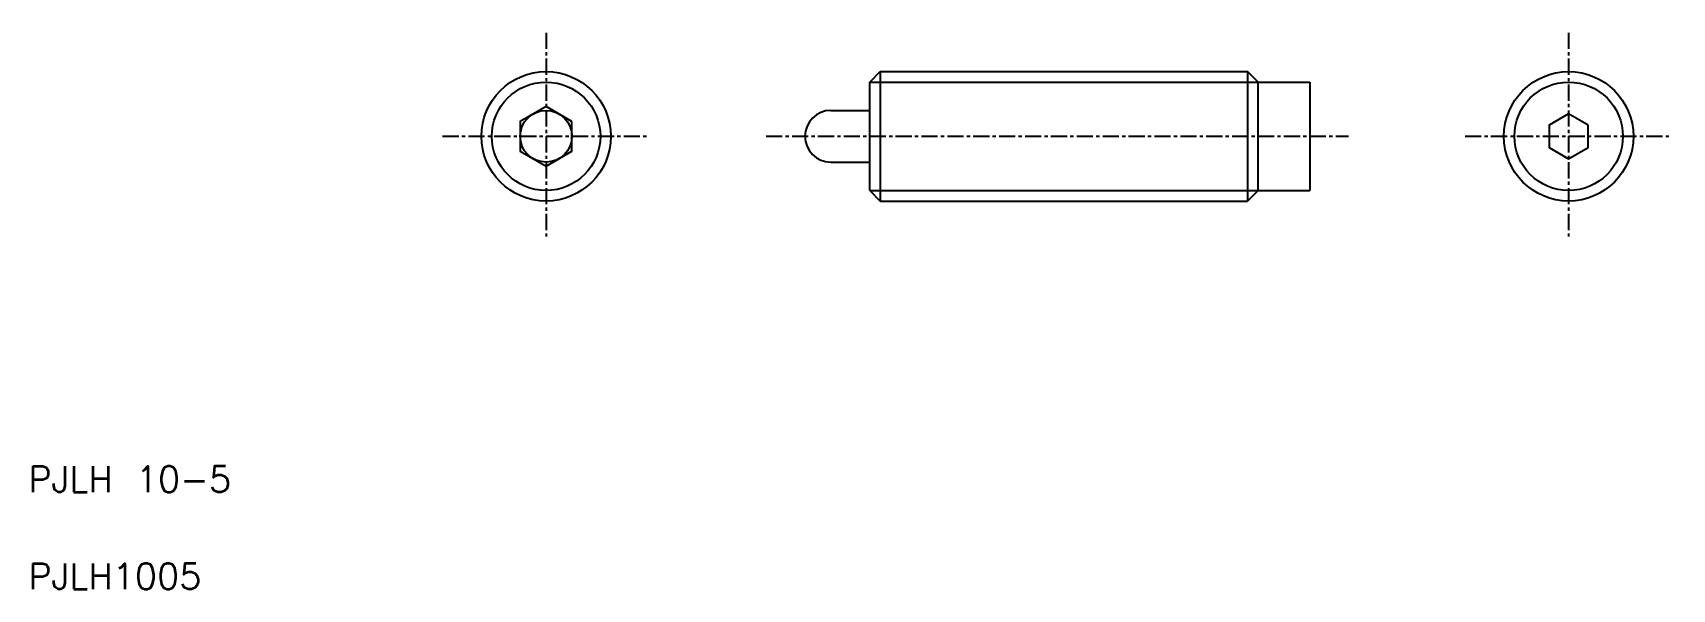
# Model space of a CAD drawing. Extents: x 5 to 132, y 5 to 48.
import ezdxf

# ---------------------------------------------------------------- set-up
doc = ezdxf.new("R2010")
doc.units = 0
doc.linetypes.add('CENTER', pattern=[2, 1.25, -0.25, 0.25, -0.25])
doc.layers.get('0').update_dxf_attribs({"linetype": 'CONTINUOUS'})
doc.layers.add('CENTER', color=1, linetype='CENTER')
doc.styles.get("Standard").update_dxf_attribs({"font": 'txt.shx', "bigfont": 'bigfont.shx'})

msp = doc.modelspace()

# ---------------------------------------------------------------- linework, layer by layer
at = {"color": 7, "linetype": 'CONTINUOUS'}
for p, q in [((70, 44.19), (70.81, 45)), ((70.81, 45), (99.19, 45)), ((70.81, 45), (70.81, 35)), ((99.19, 45), (99.19, 35)), ((100, 44.19), (99.19, 45)), ((70, 35.81), (70, 44.19)), ((100, 44.19), (104, 44.19)), ((100, 35.81), (100, 44.19)), ((104, 44.19), (104, 35.81)), ((67, 42), (70, 42)), ((67, 38), (70, 38)), ((70, 35.81), (70.81, 35)), ((100, 35.81), (99.19, 35)), ((100, 35.81), (104, 35.81)), ((70.81, 35), (99.19, 35))]:
    msp.add_line(p, q, dxfattribs=at)
at = {"color": 3, "linetype": 'CONTINUOUS'}
for p, q in [((70, 44.19), (100, 44.19)), ((70, 35.81), (100, 35.81))]:
    msp.add_line(p, q, dxfattribs=at)
at = {"color": 7, "linetype": 'CONTINUOUS'}
for points in [[(47, 41.15), (45, 42.31), (43, 41.15), (43, 38.85), (45, 37.69), (47, 38.85)], [(125.5, 40.87), (124, 41.73), (122.5, 40.87), (122.5, 39.13), (124, 38.27), (125.5, 39.13)]]:
    msp.add_lwpolyline(points, close=True, dxfattribs=at)
for centre, radius in [((45, 40), 5), ((124, 40), 5), ((124, 40), 4.19), ((45, 40), 2)]:
    msp.add_circle(centre, radius, dxfattribs=at)
at = {"color": 3, "linetype": 'CONTINUOUS'}
msp.add_circle((45, 40), 4.19, dxfattribs=at)
at = {"color": 7, "linetype": 'CONTINUOUS'}
msp.add_arc((67, 40), 2, 90, 270, dxfattribs=at)
at = {"layer": 'CENTER', "color": 1, "linetype": 'CENTER'}
for p, q in [((45, 48), (45, 32)), ((124, 48), (124, 32)), ((37, 40), (53, 40)), ((62, 40), (107, 40)), ((116, 40), (132, 40))]:
    msp.add_line(p, q, dxfattribs=at)

# ---------------------------------------------------------------- texts
at = {"color": 7, "linetype": 'CONTINUOUS'}
for s, p in [('PJLH 10-5', (5, 12.5)), ('PJLH1005', (5, 5))]:
    msp.add_text(s, height=2, dxfattribs=at).set_placement(p)

doc.saveas('drawing.dxf')
